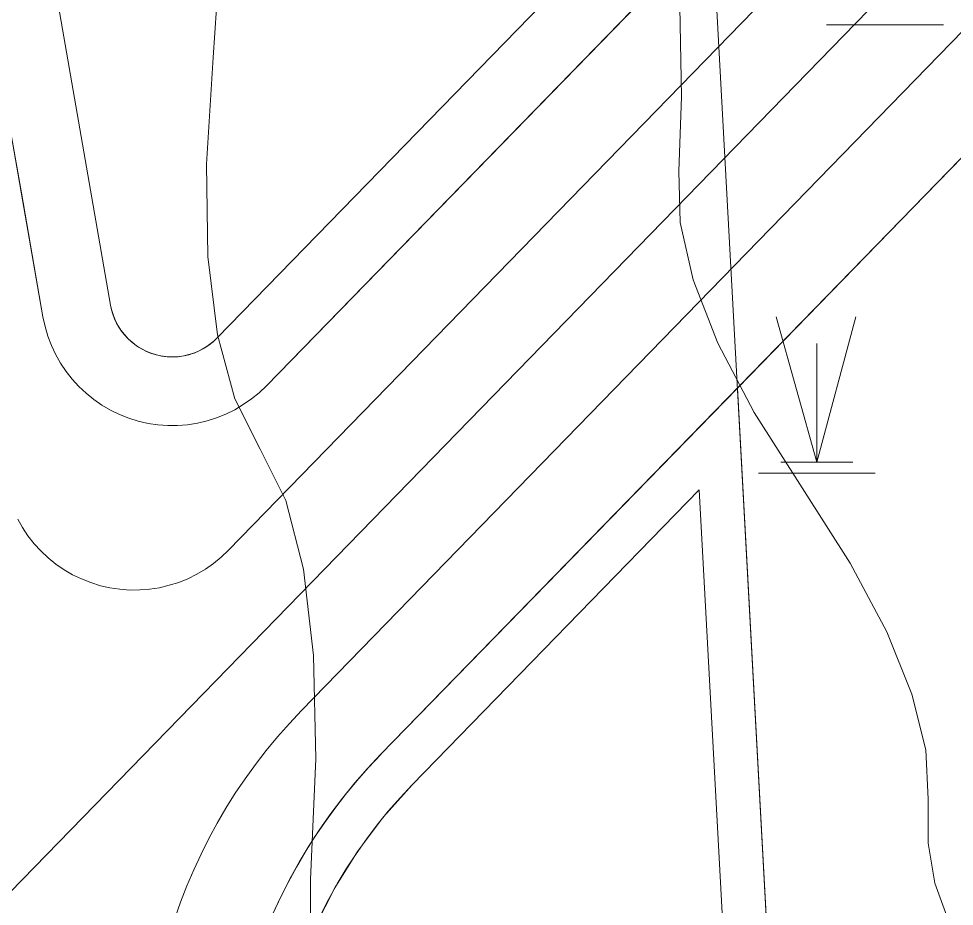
# Model space of a CAD drawing. Header units: metres. Extents: x 533049 to 537618, y 1849954 to 1852676.
# Drawn here: x 534419.71 to 534462.47, y 1851498.84 to 1851539.43 of the extents above; entities that cross this region are included whole.
import ezdxf

# ---------------------------------------------------------------- set-up
doc = ezdxf.new("R2010")
doc.units = ezdxf.units.M
doc.header["$LTSCALE"] = 2
for name, color, linetype, lineweight in [('13', 7, 'Continuous', 13), ('14', 7, 'Continuous', 13), ('20', 7, 'Continuous', 13), ('47', 7, 'Continuous', 13), ('54', 7, 'Continuous', 13), ('55', 7, 'Continuous', 13), ('57', 7, 'Continuous', 13), ('60', 7, 'Continuous', 13)]:
    doc.layers.add(name, color=color, linetype=linetype, lineweight=lineweight)

msp = doc.modelspace()

# ---------------------------------------------------------------- linework, layer by layer
at = {"layer": '13'}
msp.add_line((534524.44, 1851607.55), (534148.2, 1851220.8), dxfattribs=at)
at = {"layer": '14'}
for points in [[(534448.21, 1851544.8), (534428.78, 1851524.83), (534428.62, 1851524.68), (534428.45, 1851524.54), (534428.27, 1851524.42), (534428.09, 1851524.31), (534427.89, 1851524.21), (534427.69, 1851524.13), (534427.49, 1851524.06), (534427.27, 1851524.01), (534427.06, 1851523.98), (534426.84, 1851523.96), (534426.63, 1851523.96), (534426.41, 1851523.98), (534426.2, 1851524.01), (534425.99, 1851524.06), (534425.78, 1851524.12), (534425.58, 1851524.2), (534425.38, 1851524.3), (534425.19, 1851524.41), (534425.02, 1851524.53), (534424.85, 1851524.66), (534424.69, 1851524.81), (534424.54, 1851524.97), (534424.41, 1851525.14), (534424.29, 1851525.32), (534424.18, 1851525.51), (534424.09, 1851525.71), (534424.01, 1851525.91), (534423.95, 1851526.12), (534423.91, 1851526.33), (534409.6, 1851608.55)], [(534448.21, 1851544.8), (534428.78, 1851524.83), (534428.59, 1851524.65), (534428.4, 1851524.5), (534428.19, 1851524.36), (534427.96, 1851524.24), (534427.73, 1851524.14), (534427.49, 1851524.07), (534427.25, 1851524.01), (534427, 1851523.97), (534426.75, 1851523.96), (534426.5, 1851523.97), (534426.25, 1851524), (534426, 1851524.05), (534425.76, 1851524.13), (534425.53, 1851524.22), (534425.31, 1851524.34), (534425.09, 1851524.47), (534424.89, 1851524.63), (534424.71, 1851524.79), (534424.54, 1851524.98), (534424.38, 1851525.18), (534424.25, 1851525.39), (534424.13, 1851525.61), (534424.04, 1851525.85), (534423.96, 1851526.09), (534423.91, 1851526.33), (534409.6, 1851608.55)], [(534476.04, 1851404.12), (534454.41, 1851451.69), (534450.81, 1851517.88), (534437.69, 1851504.39), (534436.38, 1851502.93), (534435.2, 1851501.35), (534434.16, 1851499.69), (534433.27, 1851497.94), (534432.53, 1851496.12), (534431.94, 1851494.24), (534431.52, 1851492.32), (534431.27, 1851490.37), (534431.18, 1851488.41), (534431.26, 1851486.44), (534431.5, 1851484.49), (534431.92, 1851482.57), (534442.19, 1851443.02), (534446.57, 1851424.1)], [(534454.41, 1851451.69), (534450.81, 1851517.88), (534437.69, 1851504.39), (534437.14, 1851503.8), (534436.6, 1851503.19), (534436.09, 1851502.56), (534435.6, 1851501.91), (534435.13, 1851501.24), (534434.68, 1851500.56), (534434.26, 1851499.86), (534433.87, 1851499.15), (534433.5, 1851498.43)]]:
    msp.add_lwpolyline(points, dxfattribs=at)
at = {"layer": '20'}
msp.add_lwpolyline([(534857.55, 1851418), (534816.22, 1851368.3), (534743.68, 1851338.45), (534659.77, 1851307.18), (534584.39, 1851319.97), (534523.23, 1851358.35), (534477.72, 1851405.26), (534456.39, 1851452.17), (534449.28, 1851582.95), (534450.89, 1851641.08), (534444.71, 1851664.01), (534443.83, 1851690.46), (534441.18, 1851714.27), (534430.6, 1851731.91), (534431.48, 1851763.66), (534420.89, 1851786.59), (534400.6, 1851829.81)], dxfattribs=at)
at = {"layer": '47'}
msp.add_lwpolyline([(534486.97, 1851435.82), (534487.19, 1851451.18), (534484.63, 1851466.73), (534477.75, 1851480.15), (534472.34, 1851493.86), (534465.4, 1851535.74), (534452.56, 1851522.54), (534456.39, 1851452.17), (534477.72, 1851405.26)], dxfattribs=at)
at = {"layer": '54'}
msp.add_line((534432.64, 1851507.8), (534511.49, 1851588.86), dxfattribs=at)
msp.add_lwpolyline([(534419.66, 1851516.55), (534419.88, 1851516.16), (534420.13, 1851515.78), (534420.41, 1851515.42), (534420.72, 1851515.09), (534421.05, 1851514.78), (534421.4, 1851514.49), (534421.78, 1851514.23), (534422.17, 1851514), (534422.58, 1851513.81), (534423, 1851513.64), (534423.44, 1851513.5), (534423.88, 1851513.4), (534424.33, 1851513.34), (534424.78, 1851513.3), (534425.24, 1851513.31), (534425.69, 1851513.34), (534426.14, 1851513.41), (534426.58, 1851513.52), (534427.02, 1851513.65), (534427.44, 1851513.82), (534427.85, 1851514.02), (534428.24, 1851514.25), (534428.61, 1851514.52), (534428.96, 1851514.8), (534429.29, 1851515.12), (534509.17, 1851597.22)], dxfattribs=at)
msp.add_arc((534450.559, 1851490.365), 25, 135.7884, 194.56, dxfattribs=at)
at = {"layer": '55'}
msp.add_line((534436.26, 1851505.79), (534508.8, 1851580.35), dxfattribs=at)
msp.add_lwpolyline([(534406.51, 1851608.01), (534420.81, 1851525.79), (534420.91, 1851525.35), (534421.04, 1851524.91), (534421.2, 1851524.49), (534421.39, 1851524.08), (534421.61, 1851523.68), (534421.87, 1851523.3), (534422.15, 1851522.94), (534422.45, 1851522.61), (534422.79, 1851522.3), (534423.14, 1851522.01), (534423.51, 1851521.75), (534423.91, 1851521.53), (534424.32, 1851521.33), (534424.74, 1851521.16), (534425.17, 1851521.03), (534425.62, 1851520.92), (534426.07, 1851520.86), (534426.52, 1851520.83), (534426.97, 1851520.83), (534427.43, 1851520.86), (534427.88, 1851520.93), (534428.32, 1851521.04), (534428.75, 1851521.17), (534429.17, 1851521.34), (534429.58, 1851521.54), (534429.97, 1851521.78), (534430.35, 1851522.04), (534430.7, 1851522.32), (534431.03, 1851522.64), (534503.91, 1851597.55)], dxfattribs=at)
msp.add_arc((534454.181, 1851488.352), 25, 135.7884, 194.56, dxfattribs=at)
at = {"layer": '57'}
for p, q in [((534456.64, 1851539.15), (534461.98, 1851539.15)), ((534456.19, 1851519.15), (534454.33, 1851525.79)), ((534456.19, 1851519.15), (534457.98, 1851525.79)), ((534456.19, 1851519.15), (534456.19, 1851524.58)), ((534454.55, 1851519.15), (534457.84, 1851519.15)), ((534453.52, 1851518.64), (534458.86, 1851518.64))]:
    msp.add_line(p, q, dxfattribs=at)
for points in [[(534857.55, 1851418), (534816.22, 1851368.3), (534743.68, 1851338.45), (534659.77, 1851307.18), (534584.39, 1851319.97), (534523.23, 1851358.35), (534477.72, 1851405.26), (534456.39, 1851452.17), (534449.28, 1851582.95), (534450.89, 1851641.08), (534444.71, 1851664.01), (534443.83, 1851690.46), (534441.18, 1851714.27), (534430.6, 1851731.91), (534431.48, 1851763.66), (534420.89, 1851786.59), (534400.6, 1851829.81)], [(534428.97, 1851543.31), (534428.59, 1851537.65), (534428.29, 1851532.78), (534428.36, 1851528.55), (534428.79, 1851524.97), (534429.59, 1851522.04), (534430.75, 1851519.75)], [(534449.9, 1851541.64), (534450, 1851535.86), (534449.89, 1851532.46), (534449.95, 1851530.11), (534450.54, 1851527.49), (534451.67, 1851524.59), (534453.33, 1851521.42), (534455.52, 1851517.97), (534457.71, 1851514.53), (534459.39, 1851511.39), (534460.54, 1851508.54), (534461.17, 1851505.99), (534461.28, 1851503.74), (534461.28, 1851501.73), (534461.58, 1851499.89), (534462.19, 1851498.22)], [(534430.75, 1851519.75), (534431.92, 1851517.39), (534432.73, 1851514.25), (534433.19, 1851510.31), (534433.29, 1851505.58), (534433.05, 1851500.07), (534433.05, 1851494.41), (534433.9, 1851489.24), (534435.61, 1851484.57), (534438.17, 1851480.4), (534441.58, 1851476.73), (534446.25, 1851472.67), (534452.58, 1851467.37), (534460.58, 1851460.81), (534470.24, 1851453.01), (534481.56, 1851443.95), (534492.68, 1851434.96)]]:
    msp.add_lwpolyline(points, dxfattribs=at)
at = {"layer": '60'}
for points in [[(534451.42, 1851543.6), (534431.03, 1851522.64), (534430.7, 1851522.32), (534430.35, 1851522.04), (534429.97, 1851521.78), (534429.58, 1851521.54), (534429.17, 1851521.34), (534428.75, 1851521.17), (534428.32, 1851521.04), (534427.88, 1851520.93), (534427.43, 1851520.86), (534426.97, 1851520.83), (534426.52, 1851520.83), (534426.07, 1851520.86), (534425.62, 1851520.92), (534425.17, 1851521.03), (534424.74, 1851521.16), (534424.32, 1851521.33), (534423.91, 1851521.53), (534423.51, 1851521.75), (534423.14, 1851522.01), (534422.79, 1851522.3), (534422.45, 1851522.61), (534422.15, 1851522.94), (534421.87, 1851523.3), (534421.61, 1851523.68), (534421.39, 1851524.08), (534421.2, 1851524.49), (534421.04, 1851524.91), (534420.91, 1851525.35), (534420.81, 1851525.79), (534420.32, 1851528.63), (534419.83, 1851531.47), (534419.33, 1851534.3)], [(534456.39, 1851452.17), (534452.56, 1851522.54), (534436.26, 1851505.79), (534435.65, 1851505.14), (534435.07, 1851504.48), (534434.51, 1851503.79), (534433.98, 1851503.09), (534433.47, 1851502.36), (534432.99, 1851501.62), (534432.53, 1851500.86), (534432.1, 1851500.09), (534431.7, 1851499.3), (534431.33, 1851498.5)]]:
    msp.add_lwpolyline(points, dxfattribs=at)

doc.saveas('drawing.dxf')
